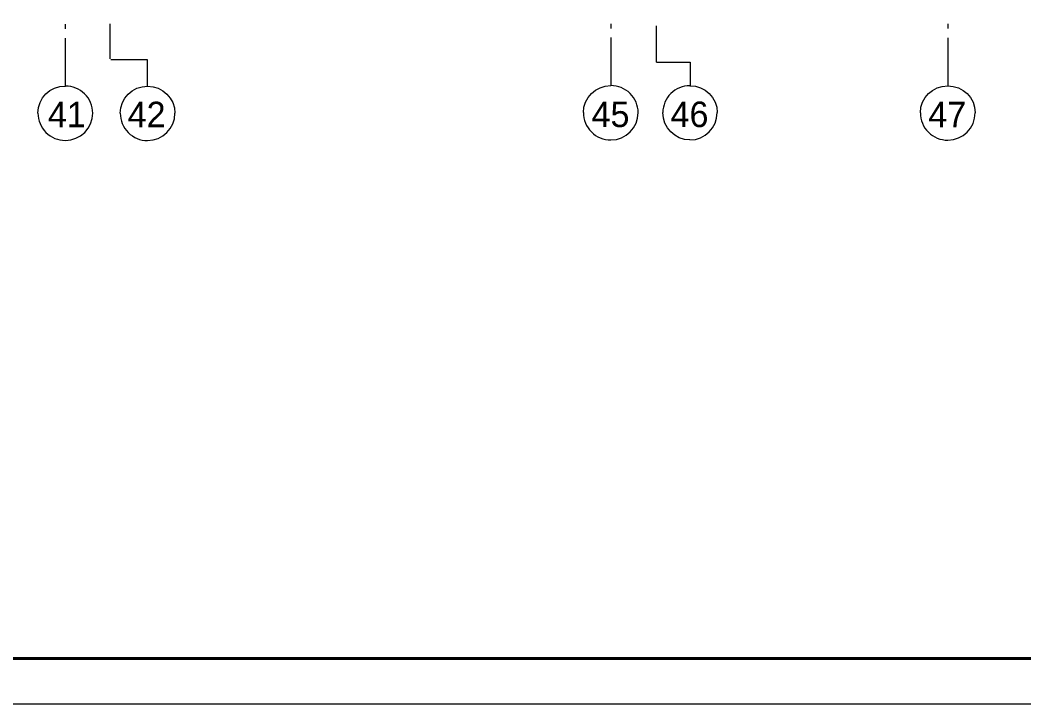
# Model space of a CAD drawing. Header units: millimetres. Extents: x -136833 to 49383, y -8033 to 344618.
# Drawn here: x -44589 to -33561, y -8033 to -521 of the extents above; entities that cross this region are included whole.
import ezdxf

# ---------------------------------------------------------------- set-up
doc = ezdxf.new("R2010")
doc.units = ezdxf.units.MM
doc.layers.add('PDF _Геометрия', color=7, linetype='Continuous', true_color=0x1d1d1d)
doc.layers.add('PDF _Текст', color=7, linetype='Continuous')

msp = doc.modelspace()

# ---------------------------------------------------------------- linework, layer by layer
at = {"layer": 'PDF _Геометрия', "color": 7, "lineweight": 40}
msp.add_lwpolyline([(-131209.6, 75559.2), (44580.7, 75559.2), (44580.7, -7533.5), (-131209.6, -7533.5)], dxfattribs=at)
at = {"layer": 'PDF _Геометрия', "color": 7, "lineweight": 9}
for points in [[(-44089.7, -617.2), (-44089.7, -566.3)], [(-43598.4, -948.6), (-43598.4, -563.8)], [(-38097.1, -612.1), (-38097.1, -561.3)], [(-37596.9, -985.4), (-37596.9, -583)], [(-34394.4, -614.3), (-34394.4, -563.4)], [(-44089.7, -1248.1), (-44089.7, -718.9)], [(-38097.1, -1242.9), (-38097.1, -713.6)], [(-34394.4, -1245.4), (-34394.4, -716.2)], [(-43592.9, -953.7), (-43194.8, -953.7), (-43194.8, -1245.8)], [(-37596.4, -985.5), (-37228.4, -985.5), (-37228.4, -1243.4)]]:
    msp.add_lwpolyline(points, dxfattribs=at)
for points in [[(-44392.6, -1542.5, 0.4174392), (-44092, -1843.1, 0.4119487), (-43791.4, -1542.5, 0.4145859), (-44092, -1245.8)], [(-38399.9, -1537.4, 0.4173255), (-38099, -1838.3, 0.411881), (-37798.7, -1537.4, 0.4151014), (-38099, -1241.2)], [(-43488.9, -1543.9, 0.4171354), (-43188, -1844.8, 0.4119786), (-42887.7, -1543.9)], [(-34697.5, -1539.6, 0.4174239), (-34396.5, -1840.6, 0.4117758), (-34096.1, -1539.6)]]:
    msp.add_lwpolyline(points, format="xyb", dxfattribs=at)
at = {"layer": 'PDF _Геометрия', "color": 7, "lineweight": 18}
msp.add_lwpolyline([(-133207.6, -8033.3), (45076.6, -8033.3)], dxfattribs=at)
at = {"layer": 'PDF _Геометрия', "color": 7, "lineweight": 9}
for centre, radius, start, end in [((-37232.6, -1536.8), 294.7, 89.64701, 180.23919), ((-37231.6, -1537.2), 301.5, 270.1608, 359.8392)]:
    msp.add_arc(centre, radius, start, end, dxfattribs=at)
for points in [[(-44392.6, -1542.5), (-44392.6, -1377.4), (-44261.5, -1245.8), (-44092, -1245.8)], [(-43488.9, -1543.9), (-43488.9, -1378.8), (-43357.6, -1248), (-43188, -1248)], [(-43188, -1248), (-43022.9, -1248), (-42887.7, -1378.8), (-42887.7, -1543.9)], [(-38399.9, -1537.4), (-38399.9, -1372.4), (-38268.8, -1241.2), (-38099, -1241.2)], [(-37230.8, -1242.1), (-37065.4, -1242.1), (-36930.1, -1373.3), (-36930.1, -1538)], [(-34697.5, -1539.6), (-34697.5, -1374.8), (-34566.1, -1243.4), (-34396.5, -1243.4)], [(-34396.5, -1243.4), (-34231.7, -1243.4), (-34096.1, -1374.8), (-34096.1, -1539.6)], [(-37230.8, -1838.7), (-37395.5, -1838.7), (-37527.3, -1703.4), (-37527.3, -1538)]]:
    msp.add_open_spline(points, degree=3, dxfattribs=at)

# ---------------------------------------------------------------- texts
at = {"layer": 'PDF _Текст', "char_height": 280.26, "attachment_point": 4, "style": ''}
for s, insert in [('41', (-44284.2, -1558.7)), ('42', (-43407.9, -1558.7)), ('45', (-38311.1, -1558.7)), ('46', (-37443.3, -1558.7)), ('47', (-34611.2, -1558.7))]:
    msp.add_mtext(s, dxfattribs=dict(at, insert=insert))

doc.saveas('drawing.dxf')
